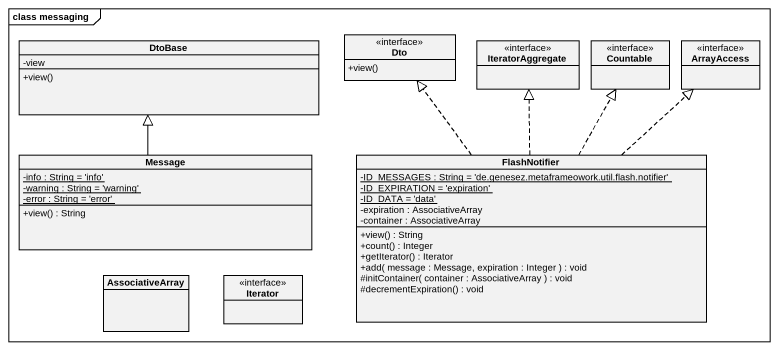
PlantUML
@startuml
mainframe class messaging
hide circle
hide empty members
skinparam classAttributeIconSize 0
class DtoBase {
  -view
  +view()
}
interface Dto {
  +view()
}
interface IteratorAggregate
interface Countable
interface ArrayAccess
class Message {
  {static} -info : String = 'info'
  {static} -warning : String = 'warning'
  {static} -error : String = 'error'
  +view() : String
}
class FlashNotifier {
  {static} -ID_MESSAGES : String = 'de.genesez.metaframeowork.util.flash.notifier'
  {static} -ID_EXPIRATION = 'expiration'
  {static} -ID_DATA = 'data'
  -expiration : AssociativeArray
  -container : AssociativeArray
  +view() : String
  +count() : Integer
  +getIterator() : Iterator
  +add( message : Message, expiration : Integer ) : void
  #initContainer( container : AssociativeArray ) : void
  #decrementExpiration() : void
}
class AssociativeArray
interface Iterator
Message -up-|> DtoBase
FlashNotifier .up.|> Dto
FlashNotifier .up.|> IteratorAggregate
FlashNotifier .up.|> Countable
FlashNotifier .up.|> ArrayAccess
@enduml
